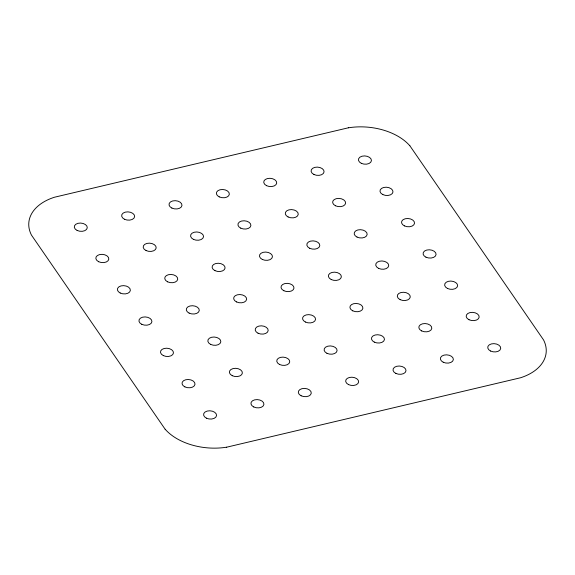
<?xml version="1.0" encoding="UTF-8"?>
<svg xmlns="http://www.w3.org/2000/svg" width="575" height="575" viewBox="0 0 575 575"><rect width="100%" height="100%" fill="white"/><g stroke="black" fill="none" stroke-linecap="round" stroke-linejoin="round"><path stroke-width="0.86" d="M348.342 127.801L54.496 197.225A52.066 32.976 5.1 0 0 31.488 235.132L165.154 429.266M226.658 447.199L520.504 377.775A52.066 32.976 5.1 0 0 543.512 339.868L409.846 145.734M348.349 127.815A52.066 32.976 5.1 0 1 409.824 145.741M226.651 447.185A52.066 32.976 5.1 0 1 165.176 429.252M490.583 351.03A6.526 4.133 5.1 0 0 500.717 348.428A6.526 4.133 5.1 0 0 491.373 343.915A6.526 4.133 5.1 0 0 490.583 351.03M443.224 362.221A6.519 4.133 5.1 0 0 453.352 359.619A6.519 4.133 5.1 0 0 444.008 355.113A6.519 4.133 5.1 0 0 443.224 362.221M395.866 373.412A6.519 4.133 5.1 0 0 405.993 370.803A6.519 4.133 5.1 0 0 396.649 366.297A6.519 4.133 5.1 0 0 395.866 373.412M348.507 384.596A6.519 4.133 5.1 0 0 358.627 381.994A6.519 4.133 5.1 0 0 349.291 377.488A6.519 4.133 5.1 0 0 348.507 384.596M301.142 395.787A6.519 4.133 5.1 0 0 311.269 393.185A6.519 4.133 5.1 0 0 301.933 388.678A6.519 4.133 5.1 0 0 301.142 395.787M253.783 406.978A6.526 4.133 5.1 0 0 263.918 404.376A6.526 4.133 5.1 0 0 254.574 399.869A6.526 4.133 5.1 0 0 253.783 406.978M206.425 418.169A6.519 4.133 5.1 0 0 216.552 415.567A6.519 4.133 5.1 0 0 207.208 411.06A6.519 4.133 5.1 0 0 206.425 418.169M469.035 319.743A6.526 4.133 5.1 0 0 479.169 317.141A6.526 4.133 5.1 0 0 469.825 312.627A6.526 4.133 5.1 0 0 469.035 319.743M421.676 330.934A6.519 4.133 5.1 0 0 431.803 328.332A6.519 4.133 5.1 0 0 422.46 323.826A6.519 4.133 5.1 0 0 421.676 330.934M374.318 342.125A6.519 4.133 5.1 0 0 384.445 339.516A6.519 4.133 5.1 0 0 375.108 335.009A6.519 4.133 5.1 0 0 374.318 342.125M326.959 353.316A6.519 4.133 5.1 0 0 337.079 350.707A6.519 4.133 5.1 0 0 327.743 346.2A6.519 4.133 5.1 0 0 326.959 353.316M279.601 364.5A6.519 4.133 5.1 0 0 289.721 361.898A6.519 4.133 5.1 0 0 280.384 357.391A6.519 4.133 5.1 0 0 279.601 364.5M232.235 375.691A6.526 4.133 5.1 0 0 242.37 373.089A6.526 4.133 5.1 0 0 233.026 368.582A6.526 4.133 5.1 0 0 232.235 375.691M184.877 386.882A6.519 4.133 5.1 0 0 195.004 384.28A6.519 4.133 5.1 0 0 185.66 379.773A6.519 4.133 5.1 0 0 184.877 386.882M447.487 288.456A6.526 4.133 5.1 0 0 457.621 285.854A6.526 4.133 5.1 0 0 448.277 281.34A6.526 4.133 5.1 0 0 447.487 288.456M400.128 299.647A6.519 4.133 5.1 0 0 410.255 297.045A6.519 4.133 5.1 0 0 400.919 292.538A6.519 4.133 5.1 0 0 400.128 299.647M352.77 310.838A6.519 4.133 5.1 0 0 362.897 308.229A6.519 4.133 5.1 0 0 353.56 303.722A6.519 4.133 5.1 0 0 352.77 310.838M305.411 322.029A6.519 4.133 5.1 0 0 315.538 319.42A6.519 4.133 5.1 0 0 306.195 314.913A6.519 4.133 5.1 0 0 305.411 322.029M258.053 333.22A6.519 4.133 5.1 0 0 268.173 330.611A6.519 4.133 5.1 0 0 258.836 326.104A6.519 4.133 5.1 0 0 258.053 333.22M210.687 344.411A6.526 4.133 5.1 0 0 220.822 341.802A6.526 4.133 5.1 0 0 211.478 337.295A6.526 4.133 5.1 0 0 210.687 344.411M163.329 355.594A6.519 4.133 5.1 0 0 173.456 352.993A6.519 4.133 5.1 0 0 164.119 348.486A6.519 4.133 5.1 0 0 163.329 355.594M425.938 257.169A6.526 4.133 5.1 0 0 436.073 254.567A6.526 4.133 5.1 0 0 426.729 250.053A6.526 4.133 5.1 0 0 425.938 257.169M378.58 268.36A6.519 4.133 5.1 0 0 388.707 265.751A6.519 4.133 5.1 0 0 379.363 261.244A6.519 4.133 5.1 0 0 378.58 268.36M331.222 279.543A6.519 4.133 5.1 0 0 341.349 276.942A6.519 4.133 5.1 0 0 332.012 272.435A6.519 4.133 5.1 0 0 331.222 279.543M283.863 290.734A6.519 4.133 5.1 0 0 293.983 288.132A6.519 4.133 5.1 0 0 284.647 283.626A6.519 4.133 5.1 0 0 283.863 290.734M236.505 301.925A6.519 4.133 5.1 0 0 246.625 299.323A6.519 4.133 5.1 0 0 237.288 294.817A6.519 4.133 5.1 0 0 236.505 301.925M189.139 313.116A6.526 4.133 5.1 0 0 199.273 310.514A6.526 4.133 5.1 0 0 189.93 306.001A6.526 4.133 5.1 0 0 189.139 313.116M141.781 324.307A6.519 4.133 5.1 0 0 151.908 321.705A6.519 4.133 5.1 0 0 142.564 317.199A6.519 4.133 5.1 0 0 141.781 324.307M404.39 225.882A6.526 4.133 5.1 0 0 414.525 223.28A6.526 4.133 5.1 0 0 405.181 218.766A6.526 4.133 5.1 0 0 404.39 225.882M357.032 237.072A6.519 4.133 5.1 0 0 367.159 234.463A6.519 4.133 5.1 0 0 357.822 229.957A6.519 4.133 5.1 0 0 357.032 237.072M309.673 248.263A6.519 4.133 5.1 0 0 319.801 245.654A6.519 4.133 5.1 0 0 310.464 241.148A6.519 4.133 5.1 0 0 309.673 248.263M262.315 259.447A6.519 4.133 5.1 0 0 272.442 256.845A6.519 4.133 5.1 0 0 263.098 252.339A6.519 4.133 5.1 0 0 262.315 259.447M214.957 270.638A6.519 4.133 5.1 0 0 225.077 268.036A6.519 4.133 5.1 0 0 215.74 263.53A6.519 4.133 5.1 0 0 214.957 270.638M167.591 281.829A6.526 4.133 5.1 0 0 177.725 279.227A6.526 4.133 5.1 0 0 168.382 274.721A6.526 4.133 5.1 0 0 167.591 281.829M120.233 293.02A6.519 4.133 5.1 0 0 130.36 290.418A6.519 4.133 5.1 0 0 121.016 285.912A6.519 4.133 5.1 0 0 120.233 293.02M382.842 194.594A6.526 4.133 5.1 0 0 392.977 191.985A6.526 4.133 5.1 0 0 383.633 187.479A6.526 4.133 5.1 0 0 382.842 194.594M335.484 205.778A6.519 4.133 5.1 0 0 345.611 203.176A6.519 4.133 5.1 0 0 336.267 198.67A6.519 4.133 5.1 0 0 335.484 205.778M288.125 216.969A6.519 4.133 5.1 0 0 298.252 214.367A6.519 4.133 5.1 0 0 288.909 209.861A6.519 4.133 5.1 0 0 288.125 216.969M240.767 228.16A6.519 4.133 5.1 0 0 250.887 225.558A6.519 4.133 5.1 0 0 241.55 221.052A6.519 4.133 5.1 0 0 240.767 228.16M193.408 239.351A6.519 4.133 5.1 0 0 203.528 236.749A6.519 4.133 5.1 0 0 194.192 232.243A6.519 4.133 5.1 0 0 193.408 239.351M146.043 250.542A6.526 4.133 5.1 0 0 156.177 247.94A6.526 4.133 5.1 0 0 146.833 243.426A6.526 4.133 5.1 0 0 146.043 250.542M98.684 261.733A6.519 4.133 5.1 0 0 108.812 259.124A6.519 4.133 5.1 0 0 99.468 254.617A6.519 4.133 5.1 0 0 98.684 261.733M361.294 163.307A6.526 4.133 5.1 0 0 371.428 160.698A6.526 4.133 5.1 0 0 362.085 156.192A6.526 4.133 5.1 0 0 361.294 163.307M313.936 174.491A6.519 4.133 5.1 0 0 324.063 171.889A6.519 4.133 5.1 0 0 314.719 167.382A6.519 4.133 5.1 0 0 313.936 174.491M266.577 185.682A6.519 4.133 5.1 0 0 276.704 183.08A6.519 4.133 5.1 0 0 267.368 178.573A6.519 4.133 5.1 0 0 266.577 185.682M219.219 196.873A6.519 4.133 5.1 0 0 229.339 194.271A6.519 4.133 5.1 0 0 220.002 189.764A6.519 4.133 5.1 0 0 219.219 196.873M171.86 208.064A6.519 4.133 5.1 0 0 181.98 205.462A6.519 4.133 5.1 0 0 172.644 200.955A6.519 4.133 5.1 0 0 171.86 208.064M124.495 219.255A6.526 4.133 5.1 0 0 134.629 216.653A6.526 4.133 5.1 0 0 125.285 212.139A6.526 4.133 5.1 0 0 124.495 219.255M77.136 230.446A6.519 4.133 5.1 0 0 87.263 227.837A6.519 4.133 5.1 0 0 77.92 223.33A6.519 4.133 5.1 0 0 77.136 230.446"/></g></svg>
